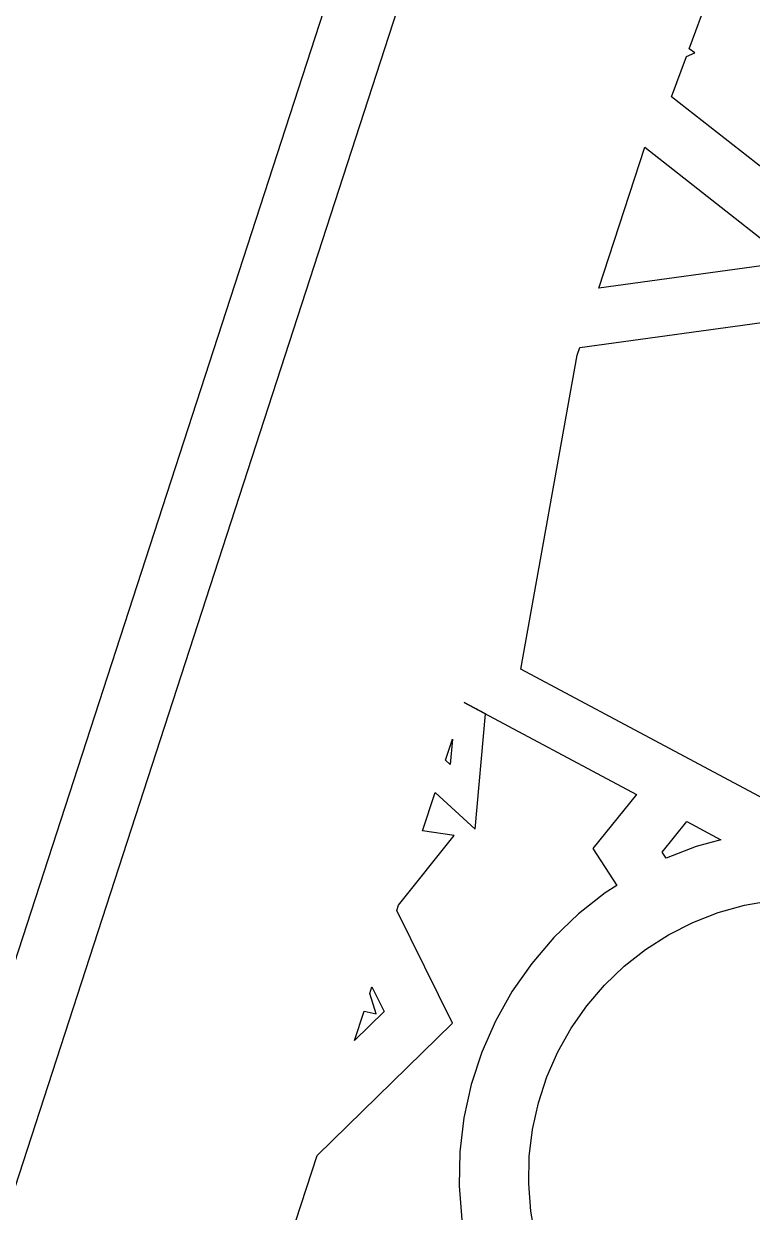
# Model space of a CAD drawing. Header units: metres. Extents: x 20 to 1108, y 20 to 485.
# Drawn here: x 135.8 to 167.3, y 367.4 to 418.8 of the extents above; entities that cross this region are included whole.
import ezdxf

# ---------------------------------------------------------------- set-up
doc = ezdxf.new("R2010")
doc.units = ezdxf.units.M

msp = doc.modelspace()

# ---------------------------------------------------------------- linework, layer by layer
for p, q in [((95, 253.826), (170, 484.652)), ((173.154, 484.652), (98.1544, 253.826)), ((164.557, 417.697), (168.667, 428.866)), ((164.436, 417.368), (164.793, 417.519)), ((164.793, 417.519), (164.557, 417.697)), ((163.794, 415.627), (164.436, 417.368)), ((172.265, 408.96), (163.794, 415.627)), ((160.658, 407.36), (162.637, 413.449)), ((162.637, 413.449), (168.623, 408.737)), ((168.404, 408.428), (160.658, 407.36)), ((159.824, 404.795), (173.749, 406.714)), ((159.718, 404.465), (159.824, 404.795)), ((157.289, 390.902), (159.718, 404.465)), ((169.728, 384.246), (157.289, 390.902)), ((155.756, 388.969), (154.842, 389.458)), ((154.842, 389.458), (162.276, 385.481)), ((155.317, 383.984), (155.756, 388.969)), ((154.03, 386.963), (154.327, 387.874)), ((154.327, 387.874), (154.231, 386.78)), ((154.231, 386.78), (154.03, 386.963)), ((153.042, 383.919), (153.58, 385.575)), ((153.58, 385.575), (155.317, 383.984)), ((162.276, 385.481), (160.393, 383.154)), ((163.388, 382.996), (164.456, 384.315)), ((164.456, 384.315), (165.921, 383.53)), ((151.995, 380.699), (154.4, 383.714)), ((154.4, 383.714), (153.042, 383.919)), ((165.921, 383.53), (164.855, 383.231)), ((160.393, 383.154), (161.431, 381.554)), ((164.855, 383.231), (163.564, 382.727)), ((163.564, 382.727), (163.388, 382.996)), ((161.431, 381.554), (160.931, 381.235)), ((160.931, 381.235), (159.775, 380.325)), ((151.923, 380.477), (151.995, 380.699)), ((154.336, 375.6), (151.923, 380.477)), ((165.808, 380.385), (166.941, 380.704)), ((166.941, 380.704), (168.101, 380.91)), ((159.775, 380.325), (158.712, 379.307)), ((163.661, 379.423), (164.71, 379.957)), ((164.71, 379.957), (165.808, 380.385)), ((162.668, 378.789), (163.661, 379.423)), ((158.712, 379.307), (157.755, 378.188)), ((161.743, 378.062), (162.668, 378.789)), ((157.755, 378.188), (156.912, 376.981)), ((160.894, 377.246), (161.743, 378.062)), ((150.757, 376.888), (150.85, 377.173)), ((151.03, 376.011), (150.757, 376.888)), ((150.85, 377.173), (151.379, 376.105)), ((156.912, 376.981), (156.192, 375.696)), ((160.128, 376.352), (160.894, 377.246)), ((159.453, 375.385), (160.128, 376.352)), ((150.095, 374.851), (150.511, 376.128)), ((151.379, 376.105), (150.095, 374.851)), ((150.511, 376.128), (151.03, 376.011)), ((148.481, 369.881), (154.336, 375.6)), ((156.192, 375.696), (155.602, 374.349)), ((158.877, 374.359), (159.453, 375.385)), ((155.602, 374.349), (155.145, 372.949)), ((158.404, 373.28), (158.877, 374.359)), ((158.039, 372.16), (158.404, 373.28)), ((155.145, 372.949), (154.828, 371.511)), ((157.786, 371.01), (158.039, 372.16)), ((154.828, 371.511), (154.654, 370.049)), ((157.647, 369.841), (157.786, 371.01)), ((147.335, 366.358), (148.481, 369.881)), ((154.654, 370.049), (154.624, 368.578)), ((157.623, 368.663), (157.647, 369.841)), ((157.714, 367.489), (157.623, 368.663)), ((154.624, 368.578), (154.738, 367.11)), ((157.92, 366.33), (157.714, 367.489))]:
    msp.add_line(p, q)

doc.saveas('drawing.dxf')
